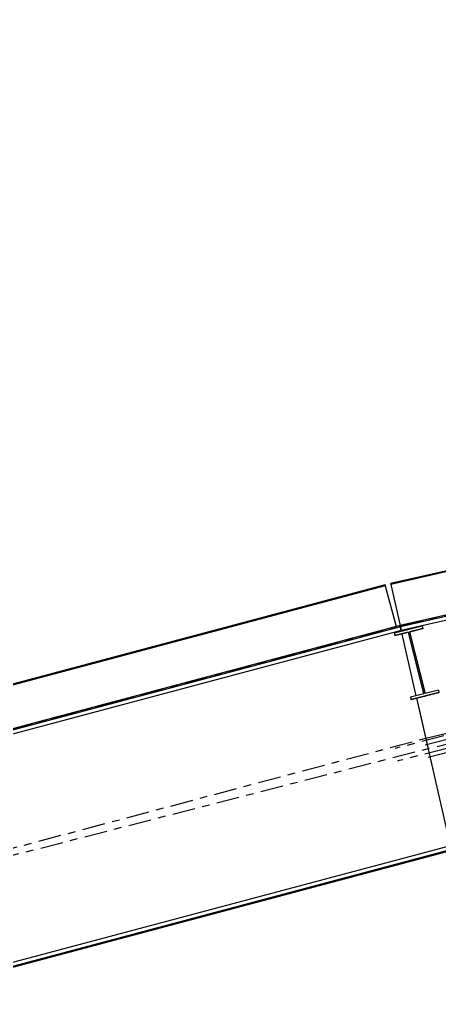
# Model space of a CAD drawing. Header units: millimetres. Extents: x 2368 to 8313, y 7493 to 11698.
# Drawn here: x 3470.5 to 3525.8, y 11221.3 to 11352.2 of the extents above; entities that cross this region are included whole.
import ezdxf

# ---------------------------------------------------------------- set-up
doc = ezdxf.new("R2010")
doc.units = ezdxf.units.MM
doc.linetypes.add('XKITLINE00', pattern=[0])
doc.linetypes.add('XKITLINE03', pattern=[6, 3, -1, 1, -1])

msp = doc.modelspace()

# ---------------------------------------------------------------- linework, layer by layer
at = {"color": 8, "linetype": 'XKITLINE00'}
for p, q in [((3844.9988, 11352.1572), (3519.4171, 11277.6421)), ((3845.0211, 11352.0597), (3519.4394, 11277.5446)), ((3846.3036, 11346.4563), (3520.7218, 11271.9411)), ((3846.4162, 11345.9641), (3520.8344, 11271.449)), ((3580.6854, 11285.817), (3520.6887, 11272.0857)), ((3518.6926, 11277.4626), (3369.0521, 11237.5533)), ((3518.7184, 11277.366), (3369.0779, 11237.4567)), ((3518.6926, 11277.4626), (3518.7184, 11277.366)), ((3518.7184, 11277.366), (3520.1615, 11271.9551)), ((3519.4171, 11277.6421), (3519.4394, 11277.5446)), ((3519.4394, 11277.5446), (3520.6866, 11272.0951)), ((3520.7197, 11271.9505), (3363.9355, 11230.136)), ((3520.8324, 11271.458), (3364.2698, 11229.7027)), ((3520.6866, 11272.0951), (3405.6264, 11241.4085)), ((3523.6042, 11272.0029), (3519.9189, 11271.0762)), ((3520.8324, 11271.458), (3520.6866, 11272.0951)), ((3520.7218, 11271.9411), (3520.8344, 11271.449)), ((3520.8653, 11271.3141), (3520.8344, 11271.449)), ((3523.6754, 11271.7196), (3521.9239, 11271.2792)), ((3523.6754, 11271.658), (3521.9384, 11271.2215)), ((3523.6042, 11272.0029), (3523.6754, 11271.7196)), ((3523.6754, 11271.7196), (3523.6754, 11271.658)), ((3519.9189, 11271.0762), (3519.9901, 11270.7929)), ((3519.9189, 11271.0762), (3519.9189, 11271.015)), ((3519.9333, 11271.0186), (3519.9189, 11271.015)), ((3519.9189, 11271.015), (3519.9901, 11270.7319)), ((3521.7416, 11271.2333), (3519.9901, 11270.7929)), ((3521.7416, 11271.172), (3519.9901, 11270.7319)), ((3519.9901, 11270.7929), (3519.9901, 11270.7319)), ((3522.8091, 11262.821), (3520.9437, 11270.9715)), ((3521.7416, 11271.2333), (3523.7933, 11263.0685)), ((3521.7416, 11271.2333), (3521.7416, 11271.172)), ((3521.7416, 11271.172), (3523.7802, 11263.0652)), ((3521.9239, 11271.2792), (3523.9757, 11263.1143)), ((3523.7933, 11263.0685), (3522.0418, 11262.628)), ((3522.0418, 11262.628), (3522.113, 11262.3448)), ((3522.0418, 11262.628), (3522.0418, 11262.5726)), ((3522.0549, 11262.5759), (3522.0418, 11262.5726)), ((3522.0418, 11262.5726), (3522.113, 11262.2895)), ((3525.7984, 11263.2715), (3522.113, 11262.3448)), ((3525.7984, 11263.2156), (3522.113, 11262.2895)), ((3522.113, 11262.3448), (3522.113, 11262.2895)), ((3527.3431, 11243.0107), (3522.8863, 11262.4838)), ((3525.7272, 11263.5548), (3523.9757, 11263.1143)), ((3525.7272, 11263.5548), (3525.7984, 11263.2715)), ((3525.7984, 11263.2715), (3525.7984, 11263.2156)), ((3525.044, 11253.0562), (3523.1335, 11261.4034)), ((3524.422, 11255.7737), (3524.4222, 11255.7728)), ((3524.752, 11254.3316), (3524.7524, 11254.3297)), ((3527.3451, 11243.0016), (3383.5897, 11204.6619)), ((3527.4578, 11242.5092), (3383.9266, 11204.2292)), ((3527.491, 11242.3645), (3397.8007, 11207.776))]:
    msp.add_line(p, q, dxfattribs=at)
at = {"color": 8, "linetype": 'XKITLINE03'}
for p, q in [((3520.6886, 11272.0857), (3846.2704, 11346.6009)), ((3846.2705, 11346.6009), (3520.6887, 11272.0857)), ((3524.0887, 11257.2298), (3849.6704, 11331.745)), ((3524.0888, 11257.2298), (3849.6705, 11331.745)), ((3370.5209, 11232.0458), (3520.1614, 11271.9551)), ((3520.1615, 11271.9551), (3370.5209, 11232.0458)), ((3374.4481, 11217.3205), (3576.5882, 11269.2452)), ((3523.9557, 11262.7525), (3523.9557, 11262.8081)), ((3532.2729, 11259.0028), (3520.0104, 11255.8528)), ((3523.9912, 11256.3456), (3536.2537, 11259.4955)), ((3374.4481, 11217.3205), (3524.0887, 11257.2298)), ((3374.4482, 11217.3205), (3524.0887, 11257.2298)), ((3532.6517, 11257.3479), (3520.3892, 11254.1979)), ((3524.37, 11254.6907), (3536.6325, 11257.8406))]:
    msp.add_line(p, q, dxfattribs=at)
at = {"color": 8, "linetype": 'XKITLINE00'}
for centre in [(3520.1614, 11271.9551), (3520.1615, 11271.9551), (3520.6886, 11272.0857), (3520.6887, 11272.0857), (3523.9557, 11262.7525), (3524.0887, 11257.2298), (3524.0887, 11257.2298), (3524.0887, 11257.2298), (3524.0888, 11257.2298), (3520.0104, 11255.8528), (3523.9912, 11256.3456), (3524.37, 11254.6907), (3520.3892, 11254.1979)]:
    msp.add_circle(centre, 0.004, dxfattribs=at)

doc.saveas('drawing.dxf')
